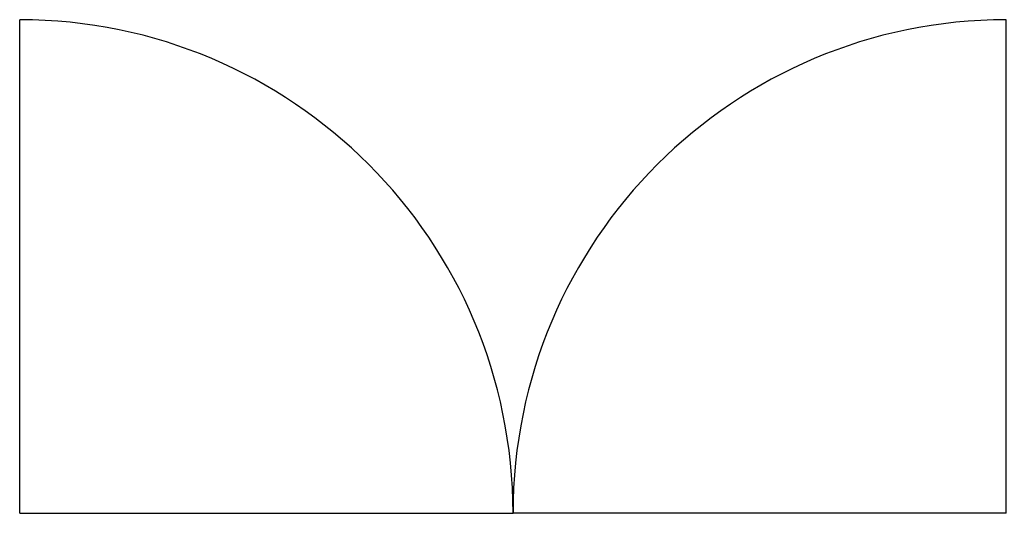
# Model space of a CAD drawing. Header units: millimetres. Extents: x -750 to 750, y 0 to 750.
import ezdxf

# ---------------------------------------------------------------- set-up
doc = ezdxf.new("R2010")
doc.units = ezdxf.units.MM

msp = doc.modelspace()

# ---------------------------------------------------------------- linework, layer by layer
at = {"layer": 'NT_CUA'}
for p, q in [((-750, 0), (-750, 750)), ((750, 0), (750, 750)), ((-750, 0), (0, 0)), ((750, 0), (0, 0))]:
    msp.add_line(p, q, dxfattribs=at)
for centre, start, end in [((-750, 0), 0, 90), ((750, 0), 90, 180)]:
    msp.add_arc(centre, 750, start, end, dxfattribs=at)

doc.saveas('drawing.dxf')
